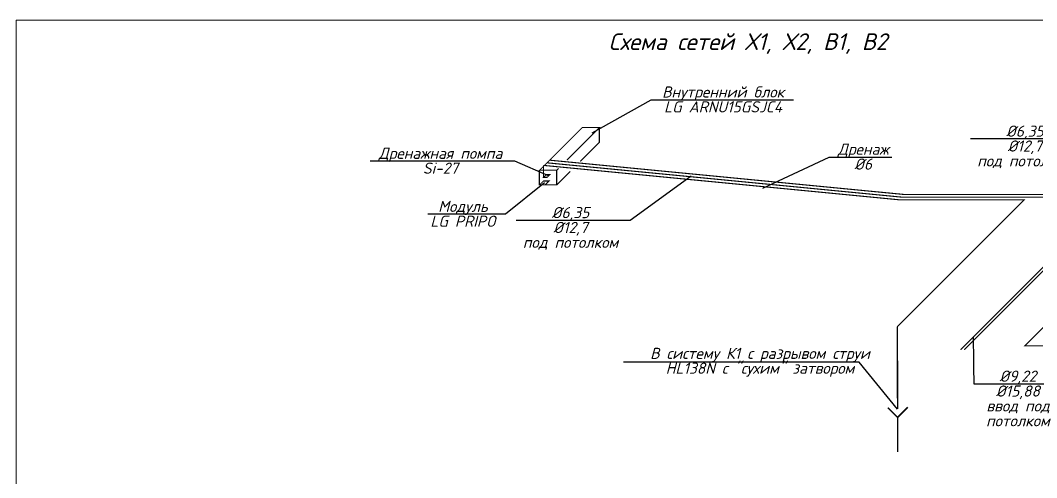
# Model space of a CAD drawing. Header units: millimetres. Extents: x 3082 to 230946, y 1570 to 312844.
# Drawn here: x 39967 to 53653, y 75936 to 82094 of the extents above; entities that cross this region are included whole.
import ezdxf
from ezdxf import colors
from ezdxf.entities.mleader import LeaderData, LeaderLine
from ezdxf.enums import TextEntityAlignment as Align
from ezdxf.math import Vec2, Vec3

# ---------------------------------------------------------------- set-up
doc = ezdxf.new("R2010")
doc.units = ezdxf.units.MM
doc.layers.add('A_K1', color=14, linetype='Continuous', lineweight=0)
doc.layers.add('Ramka', color=7, linetype='Continuous', lineweight=0)
doc.layers.add('FORMAT', color=7, linetype='Continuous')
doc.layers.add('кондиционирование', color=5, linetype='Continuous')
doc.styles.add('ls_200', font='isocpeui.ttf', dxfattribs={"height": 200})

# ---------------------------------------------------------------- blocks, each defined once
blk = doc.blocks.new('*U449')
at = {"layer": 'Ramka', "color": 7}
blk.add_lwpolyline([(-19961, 250), (-250, 250), (-250, 14600), (-19961, 14600)], close=True, dxfattribs=at)

msp = doc.modelspace()

# ---------------------------------------------------------------- linework, layer by layer
at = {"layer": 'A_K1', "ltscale": 6, "const_width": 20}
for points in [[(51649.3, 76879.6), (51781.2, 76747.7)], [(51917.8, 76884.3), (51781.2, 76747.7)], [(51781.2, 76282.1), (51781.2, 76747.7)]]:
    msp.add_lwpolyline(points, dxfattribs=at)
at = {"layer": 'кондиционирование', "color": 1, "const_width": 15}
for points in [[(47766.4, 80454.1), (47506.2, 80194)], [(47190, 80075.8), (47214.6, 80100.4)]]:
    msp.add_lwpolyline(points, dxfattribs=at)
at = {"layer": 'кондиционирование', "color": 3, "ltscale": 6, "const_width": 20}
msp.add_lwpolyline([(51776.4, 77969.2), (51780.9, 76859)], dxfattribs=at)

# ---------------------------------------------------------------- block references
at = {"layer": 'FORMAT'}
msp.add_blockref('*U449', (59870.1, 67493.7), dxfattribs=at)

# ---------------------------------------------------------------- texts
at = {"layer": 'Ramka', "lineweight": 0, "style": 'ls_200'}
msp.add_text('Схема сетей Х1, Х2, В1, В2', height=225, dxfattribs=at).set_placement((49764.9, 81806.4), align=Align.MIDDLE_CENTER)

# ---------------------------------------------------------------- leaders
at = {"color": 3, "lineweight": 18}
ml = msp.add_multileader_mtext('Standard', dxfattribs=at)
ml.set_content('В систему К1 с разрывом струи HL138N с "сухим" затвором', color=3, style='ls_200')
ml.set_leader_properties()
ml.build(insert=Vec2(0, 0))
ml.multileader.update_dxf_attribs({"text_left_attachment_type": 6, "text_right_attachment_type": 6, "dogleg_length": 0.36, "arrow_head_size": 0.353})
ctx = ml.context
ctx.base_point, ctx.char_height, ctx.arrow_head_size, ctx.landing_gap_size, ctx.plane_origin = Vec3(48681.7, 77489.6), 150, 0.353, 0, Vec3(46562.1, 76323.6)
ctx.left_attachment, ctx.right_attachment, ctx.text_align_type = 6, 6, 1
notes = []
notes.append((ctx, [(1, (1, 1, 0), (51263.1, 77489.6), (-1, 0), 89.2, [(0, [(51780.9, 76859)], 0, [])])]))
ctx.mtext.insert, ctx.mtext.width, ctx.mtext.alignment, ctx.mtext.line_spacing_factor, ctx.mtext.flow_direction = Vec3(49927.8, 77684.6), 3052.25, 2, 0.8, 5
for ctx, leaders in notes:
    for number, flags, end, landing, length, lines in leaders:
        leader = LeaderData()
        leader.index, (leader.has_last_leader_line, leader.has_dogleg_vector, leader.attachment_direction) = number, flags
        leader.last_leader_point, leader.dogleg_vector, leader.dogleg_length = Vec3(end), Vec3(landing), length
        for number, points, colour, breaks in lines:
            line = LeaderLine()
            line.index, line.vertices, line.color, line.breaks = number, Vec3.list(points), colors.encode_raw_color(colour), breaks
            leader.lines.append(line)
        ctx.leaders.append(leader)

# ---------------------------------------------------------------- next in the draw order: leaders
ml = msp.add_multileader_mtext('Standard', dxfattribs=at)
ml.set_content('Дренаж\\P%%C6', color=3, style='ls_200')
ml.set_leader_properties()
ml.build(insert=Vec2(0, 0))
ml.multileader.update_dxf_attribs({"text_left_attachment_type": 6, "text_right_attachment_type": 6, "dogleg_length": 0.36, "arrow_head_size": 0.353})
ctx = ml.context
ctx.base_point, ctx.char_height, ctx.arrow_head_size, ctx.landing_gap_size, ctx.plane_origin = Vec3(50948.7, 80253.1), 150, 0.353, 3.92, Vec3(45229.5, 78798.3)
ctx.left_attachment, ctx.right_attachment, ctx.text_align_type = 6, 6, 1
notes = []
notes.append((ctx, [(1, (1, 1, 0), (50859.5, 80253.1), (1, 0), 89.2, [(0, [(49965, 79835.9)], 0, [])])]))
ctx.mtext.insert, ctx.mtext.width, ctx.mtext.alignment, ctx.mtext.line_spacing_factor, ctx.mtext.flow_direction = Vec3(51317, 80433.1), 743.829, 2, 0.8, 5
ctx.mtext.has_bg_fill, ctx.mtext.bg_color, ctx.mtext.bg_scale_factor, ctx.mtext.bg_transparency, ctx.mtext.use_window_bg_color = 1, -1027028792, 1.5, 0, 1
at = {"layer": 'кондиционирование', "color": 1, "lineweight": 0}
ml = msp.add_multileader_mtext('Standard', dxfattribs=at)
ml.set_content('Внутренний блок \\PLG ARNU15GSJC4', color=1, style='ls_200')
ml.set_leader_properties()
ml.build(insert=Vec2(0, 0))
ml.multileader.update_dxf_attribs({"text_left_attachment_type": 6, "text_right_attachment_type": 6, "dogleg_length": 133.8, "arrow_head_size": 0.529})
ctx = ml.context
ctx.base_point, ctx.char_height, ctx.arrow_head_size, ctx.landing_gap_size, ctx.plane_origin = Vec3(48597.5, 81023.9), 150, 0.529, 5.88, Vec3(44936.4, 78316.1)
ctx.left_attachment, ctx.right_attachment, ctx.text_align_type = 6, 6, 1
notes.append((ctx, [(1, (1, 1, 0), (48463.6, 81023.9), (1, 0), 133.8, [(0, [(47664.8, 80579.7)], 0, [])])]))
ctx.mtext.insert, ctx.mtext.width, ctx.mtext.alignment, ctx.mtext.line_spacing_factor, ctx.mtext.flow_direction = Vec3(49430.9, 81203.9), 1757.13, 2, 0.8, 5
ctx.mtext.has_bg_fill, ctx.mtext.bg_color, ctx.mtext.bg_scale_factor, ctx.mtext.bg_transparency, ctx.mtext.use_window_bg_color = 1, -1073741824, 1.1, 0, 1
at = {"layer": 'кондиционирование', "color": 0, "lineweight": 0}
ml = msp.add_multileader_mtext('Standard', dxfattribs=at)
ml.set_content('%%C9,22\\P%%C15,88\\Pввод под \\Pпотолком', style='ls_200')
ml.set_leader_properties()
ml.build(insert=Vec2(0, 0))
ml.multileader.update_dxf_attribs({"text_left_attachment_type": 6, "text_right_attachment_type": 6, "dogleg_length": 133.8, "arrow_head_size": 0.529})
ctx = ml.context
ctx.base_point, ctx.char_height, ctx.arrow_head_size, ctx.landing_gap_size, ctx.plane_origin = Vec3(52940.8, 77197.1), 150, 0.529, 5.88, Vec3(52479.5, 78183.9)
ctx.left_attachment, ctx.right_attachment, ctx.text_align_type = 6, 6, 1
notes.append((ctx, [(1, (1, 1, 0), (52807, 77197.1), (1, 0), 133.8, [(0, [(52798, 77826.3)], 0, [])])]))
ctx.mtext.insert, ctx.mtext.width, ctx.mtext.alignment, ctx.mtext.line_spacing_factor, ctx.mtext.flow_direction = Vec3(53401.1, 77377.1), 1382.975, 2, 0.8, 5
ctx.mtext.has_bg_fill, ctx.mtext.bg_color, ctx.mtext.bg_scale_factor, ctx.mtext.bg_transparency, ctx.mtext.use_window_bg_color = 1, -1073741824, 1.1, 0, 1
for ctx, leaders in notes:
    for number, flags, end, landing, length, lines in leaders:
        leader = LeaderData()
        leader.index, (leader.has_last_leader_line, leader.has_dogleg_vector, leader.attachment_direction) = number, flags
        leader.last_leader_point, leader.dogleg_vector, leader.dogleg_length = Vec3(end), Vec3(landing), length
        for number, points, colour, breaks in lines:
            line = LeaderLine()
            line.index, line.vertices, line.color, line.breaks = number, Vec3.list(points), colors.encode_raw_color(colour), breaks
            leader.lines.append(line)
        ctx.leaders.append(leader)

# ---------------------------------------------------------------- next in the draw order: linework, layer by layer
at = {"color": 1, "ltscale": 6, "const_width": 15}
msp.add_lwpolyline([(54558.3, 79537.8), (52678.1, 77657.5)], dxfattribs=at)
at = {"layer": 'кондиционирование', "color": 1, "ltscale": 6}
msp.add_line((47766.4, 80454.1), (47766.4, 80652.1), dxfattribs=at)
at = {"layer": 'кондиционирование', "color": 3}
msp.add_lwpolyline([(47013.5, 80140.4, 15, 15, 0), (51793, 79678.1, 15, 15, 0), (53485.4, 79678.1, 15, 15, 0), (51776.4, 77969.2, 0, 0, 0)], format="xyseb", dxfattribs=at)
at = {"layer": 'кондиционирование', "color": 3, "const_width": 15}
msp.add_lwpolyline([(55075.5, 79735.9), (56155.3, 79735.9), (55448.2, 79028.8), (54809.3, 79028.8), (53492.5, 77710.1), (54884.9, 77710.1)], dxfattribs=at)

# ---------------------------------------------------------------- next in the draw order: leaders
at = {"layer": 'кондиционирование', "color": 0, "lineweight": 0}
ml = msp.add_multileader_mtext('Standard', dxfattribs=at)
ml.set_content('%%C6,35\\P%%C12,7\\Pпод потолком', style='ls_200')
ml.set_leader_properties()
ml.build(insert=Vec2(0, 0))
ml.multileader.update_dxf_attribs({"text_left_attachment_type": 6, "text_right_attachment_type": 6, "dogleg_length": 133.8, "arrow_head_size": 0.529})
ctx = ml.context
ctx.base_point, ctx.char_height, ctx.arrow_head_size, ctx.landing_gap_size, ctx.plane_origin = Vec3(52824.5, 80496.4), 150, 0.529, 5.88, Vec3(57735.2, 81641.5)
ctx.left_attachment, ctx.right_attachment, ctx.text_align_type = 6, 6, 1
notes = []
notes.append((ctx, [(0, (1, 1, 0), (54298.5, 80496.4), (-1, 0), 133.8, [(0, [(55015.8, 79852.2)], 0, [])])]))
ctx.mtext.insert, ctx.mtext.width, ctx.mtext.alignment, ctx.mtext.line_spacing_factor, ctx.mtext.flow_direction = Vec3(53494.6, 80676.4), 1382.975, 2, 0.8, 5
ctx.mtext.has_bg_fill, ctx.mtext.bg_color, ctx.mtext.bg_scale_factor, ctx.mtext.bg_transparency, ctx.mtext.use_window_bg_color = 1, -1073741824, 1.1, 0, 1
ml = msp.add_multileader_mtext('Standard', dxfattribs=at)
ml.set_content('%%C6,35\\P%%C12,7\\Pпод потолком', style='ls_200')
ml.set_leader_properties()
ml.build(insert=Vec2(0, 0))
ml.multileader.update_dxf_attribs({"text_left_attachment_type": 6, "text_right_attachment_type": 6, "dogleg_length": 133.8, "arrow_head_size": 0.529})
ctx = ml.context
ctx.base_point, ctx.char_height, ctx.arrow_head_size, ctx.landing_gap_size, ctx.plane_origin = Vec3(46706.1, 79399.8), 150, 0.529, 5.88, Vec3(46244.8, 80386.5)
ctx.left_attachment, ctx.right_attachment, ctx.text_align_type = 6, 6, 1
notes.append((ctx, [(0, (1, 1, 0), (48180.1, 79399.8), (-1, 0), 133.8, [(0, [(49002.5, 79996.3)], 0, [])])]))
ctx.mtext.insert, ctx.mtext.width, ctx.mtext.alignment, ctx.mtext.line_spacing_factor, ctx.mtext.flow_direction = Vec3(47376.2, 79579.8), 1382.975, 2, 0.8, 5
ctx.mtext.has_bg_fill, ctx.mtext.bg_color, ctx.mtext.bg_scale_factor, ctx.mtext.bg_transparency, ctx.mtext.use_window_bg_color = 1, -1073741824, 1.1, 0, 1
for ctx, leaders in notes:
    for number, flags, end, landing, length, lines in leaders:
        leader = LeaderData()
        leader.index, (leader.has_last_leader_line, leader.has_dogleg_vector, leader.attachment_direction) = number, flags
        leader.last_leader_point, leader.dogleg_vector, leader.dogleg_length = Vec3(end), Vec3(landing), length
        for number, points, colour, breaks in lines:
            line = LeaderLine()
            line.index, line.vertices, line.color, line.breaks = number, Vec3.list(points), colors.encode_raw_color(colour), breaks
            leader.lines.append(line)
        ctx.leaders.append(leader)

# ---------------------------------------------------------------- next in the draw order: linework, layer by layer
at = {"layer": 'кондиционирование', "color": 1, "ltscale": 6}
msp.add_line((47190, 79877.8), (47190, 80075.8), dxfattribs=at)

# ---------------------------------------------------------------- next in the draw order: leaders
at = {"layer": 'кондиционирование', "color": 3, "lineweight": 0}
ml = msp.add_multileader_mtext('Standard', dxfattribs=at)
ml.set_content('{\\C3;Дренажная помпа\\PSi-27}', color=3, style='ls_200')
ml.set_leader_properties()
ml.build(insert=Vec2(0, 0))
ml.multileader.update_dxf_attribs({"text_left_attachment_type": 6, "text_right_attachment_type": 6, "dogleg_length": 133.8, "arrow_head_size": 0.529})
ctx = ml.context
ctx.base_point, ctx.char_height, ctx.arrow_head_size, ctx.landing_gap_size, ctx.plane_origin = Vec3(44756.6, 80198.1), 150, 0.529, 5.88, Vec3(45476.7, 77020.4)
ctx.left_attachment, ctx.right_attachment, ctx.text_align_type = 6, 6, 1
notes = []
notes.append((ctx, [(1, (1, 1, 0), (46626, 80198.1), (-1, 0), 133.8, [(0, [(47080, 79997.8)], 0, [])])]))
ctx.mtext.insert, ctx.mtext.width, ctx.mtext.alignment, ctx.mtext.line_spacing_factor, ctx.mtext.flow_direction = Vec3(45624.4, 80378.1), 1790.585, 2, 0.8, 5
ctx.mtext.has_bg_fill, ctx.mtext.bg_color, ctx.mtext.bg_scale_factor, ctx.mtext.bg_transparency, ctx.mtext.use_window_bg_color = 1, -1073741824, 1.1, 0, 1
for ctx, leaders in notes:
    for number, flags, end, landing, length, lines in leaders:
        leader = LeaderData()
        leader.index, (leader.has_last_leader_line, leader.has_dogleg_vector, leader.attachment_direction) = number, flags
        leader.last_leader_point, leader.dogleg_vector, leader.dogleg_length = Vec3(end), Vec3(landing), length
        for number, points, colour, breaks in lines:
            line = LeaderLine()
            line.index, line.vertices, line.color, line.breaks = number, Vec3.list(points), colors.encode_raw_color(colour), breaks
            leader.lines.append(line)
        ctx.leaders.append(leader)

# ---------------------------------------------------------------- next in the draw order: linework, layer by layer
at = {"layer": 'кондиционирование', "color": 1, "const_width": 15}
for points in [[(47190, 80075.8), (46960, 80075.8), (47536.3, 80652.1), (47766.4, 80652.1), (47327, 80212.8)], [(47013.1, 79930.9), (46960, 79877.8), (47035, 79877.8), (47088.1, 79930.9), (47013.1, 79930.9)]]:
    msp.add_lwpolyline(points, dxfattribs=at)
at = {"layer": 'кондиционирование', "color": 3, "const_width": 15}
msp.add_lwpolyline([(47097.7, 80015.5), (47062.4, 79980.1), (47012.4, 79980.1), (47047.7, 80015.5), (47097.7, 80015.5)], dxfattribs=at)

# ---------------------------------------------------------------- next in the draw order: leaders
at = {"layer": 'кондиционирование', "color": 1, "lineweight": 0}
ml = msp.add_multileader_mtext('Standard', dxfattribs=at)
ml.set_content('Модуль \\PLG PRIPO', color=1, style='ls_200')
ml.set_leader_properties()
ml.build(insert=Vec2(0, 0))
ml.multileader.update_dxf_attribs({"text_left_attachment_type": 6, "text_right_attachment_type": 6, "dogleg_length": 133.8, "arrow_head_size": 0.529})
ctx = ml.context
ctx.base_point, ctx.char_height, ctx.arrow_head_size, ctx.landing_gap_size, ctx.plane_origin = Vec3(45488.4, 79483.5), 150, 0.529, 5.88, Vec3(48902.5, 80989.4)
ctx.left_attachment, ctx.right_attachment, ctx.text_align_type = 6, 6, 1
notes = []
notes.append((ctx, [(1, (1, 1, 0), (46500.7, 79483.5), (-1, 0), 133.8, [(0, [(47024.1, 79904.4)], 0, [])])]))
ctx.mtext.insert, ctx.mtext.width, ctx.mtext.alignment, ctx.mtext.line_spacing_factor, ctx.mtext.flow_direction = Vec3(45927.6, 79663.5), 899.97, 2, 0.8, 5
ctx.mtext.has_bg_fill, ctx.mtext.bg_color, ctx.mtext.bg_scale_factor, ctx.mtext.bg_transparency, ctx.mtext.use_window_bg_color = 1, -1073741824, 1.1, 0, 1
for ctx, leaders in notes:
    for number, flags, end, landing, length, lines in leaders:
        leader = LeaderData()
        leader.index, (leader.has_last_leader_line, leader.has_dogleg_vector, leader.attachment_direction) = number, flags
        leader.last_leader_point, leader.dogleg_vector, leader.dogleg_length = Vec3(end), Vec3(landing), length
        for number, points, colour, breaks in lines:
            line = LeaderLine()
            line.index, line.vertices, line.color, line.breaks = number, Vec3.list(points), colors.encode_raw_color(colour), breaks
            leader.lines.append(line)
        ctx.leaders.append(leader)

# ---------------------------------------------------------------- next in the draw order: linework, layer by layer
at = {"color": 1, "ltscale": 6, "const_width": 15}
msp.add_lwpolyline([(47094.9, 80210.7), (51869.3, 79748.8), (54769.4, 79748.8), (54558.3, 79537.8)], dxfattribs=at)
at = {"color": 5, "ltscale": 6, "const_width": 15}
msp.add_lwpolyline([(47054.2, 80175.6), (51831.2, 79713.5), (54684, 79713.5), (52628.1, 77657.5)], dxfattribs=at)
at = {"layer": 'кондиционирование', "color": 1, "ltscale": 6}
msp.add_line((46960, 79877.8), (46960, 80075.8), dxfattribs=at)
at = {"layer": 'кондиционирование', "color": 1, "const_width": 15}
msp.add_lwpolyline([(47372, 80059.8), (47190, 79877.8), (46960, 79877.8), (47013.1, 79930.9)], dxfattribs=at)
at = {"layer": 'кондиционирование', "color": 3, "const_width": 15}
msp.add_lwpolyline([(47012.4, 79980.1), (47013.5, 80140.4)], dxfattribs=at)

doc.saveas('drawing.dxf')
